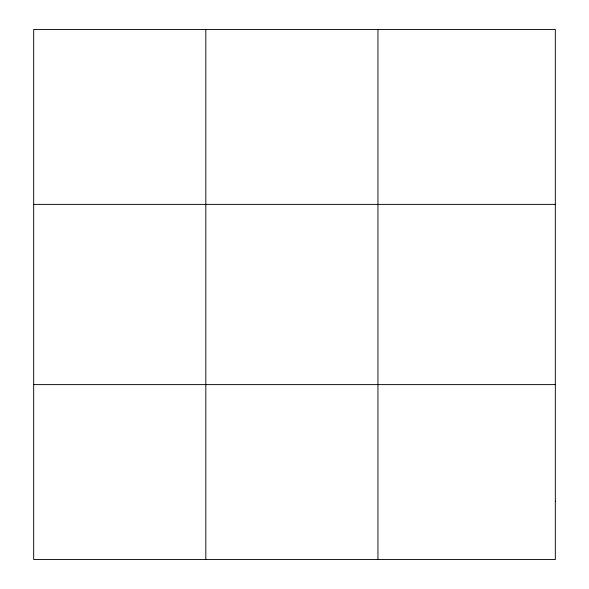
<?xml version="1.0" encoding="UTF-8"?>
<svg xmlns="http://www.w3.org/2000/svg" width="589" height="589" viewBox="0 0 589 589"><rect width="100%" height="100%" fill="white"/><g stroke="black" fill="none" stroke-linecap="round" stroke-linejoin="round"><path stroke-width="0.88" d="M205.819 29.45L205.819 559.55M377.961 29.45L377.961 559.55M33.676 204.383L555.324 204.383M33.676 384.617L555.324 384.617M555.324 501.239L555.324 559.55L33.676 559.55L33.676 29.45L555.324 29.45L555.324 501.239"/></g></svg>
